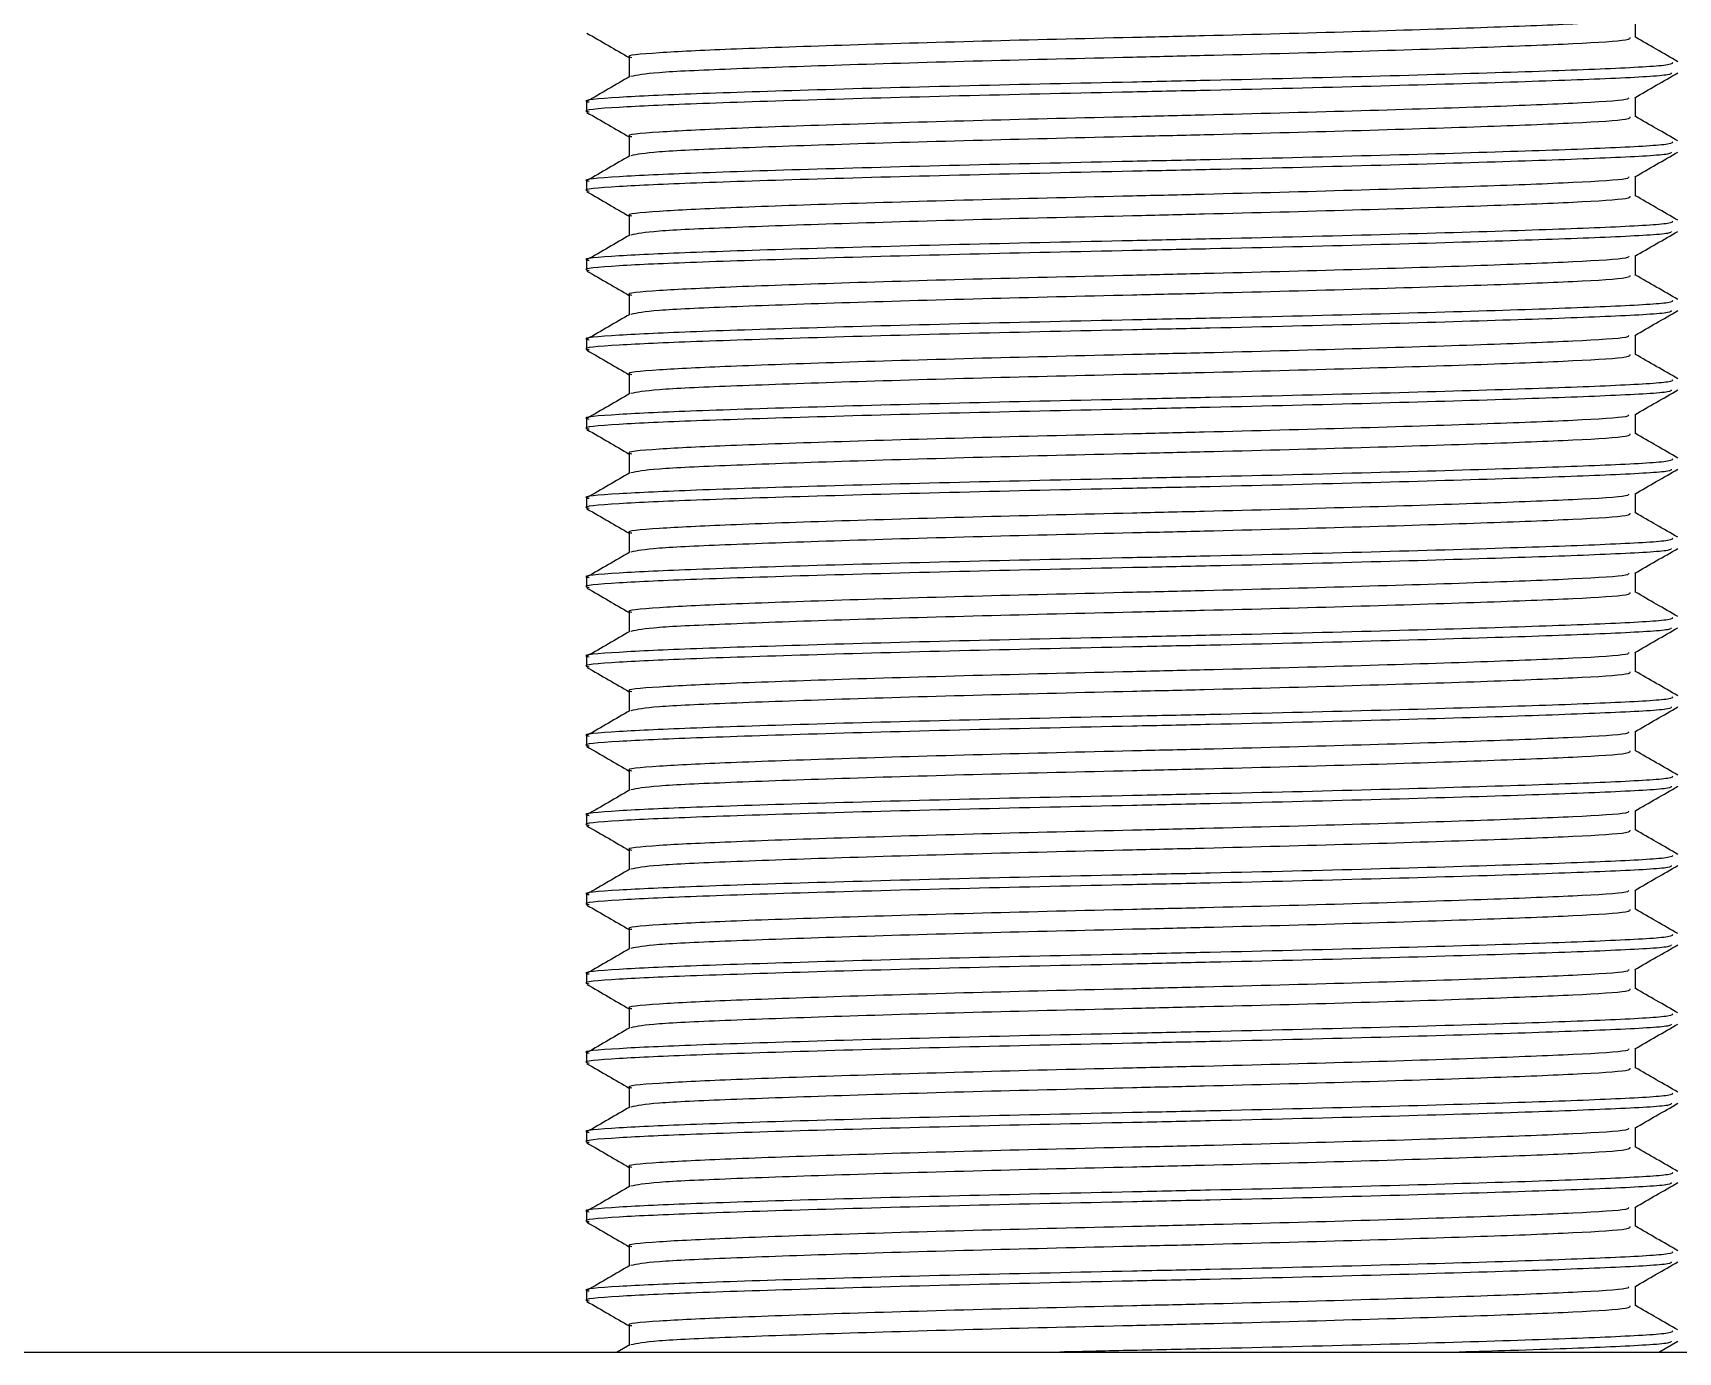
# Model space of a CAD drawing. Header units: millimetres. Extents: x -205 to 841, y 0 to 722.
# Drawn here: x 101.074 to 104.187, y 94.789 to 97.285 of the extents above; entities that cross this region are included whole.
import ezdxf

# ---------------------------------------------------------------- set-up
doc = ezdxf.new("R2010")
doc.units = ezdxf.units.MM

msp = doc.modelspace()

# ---------------------------------------------------------------- linework, layer by layer
at = {"color": 7, "linetype": 'Continuous', "lineweight": 25}
for p, q in [((104.1065, 97.2767), (104.1065, 97.3136)), ((102.2025, 97.2392), (102.2025, 97.2022)), ((104.1065, 97.1267), (104.1065, 97.1636)), ((102.1213, 97.1548), (102.1213, 97.136)), ((102.2025, 97.0892), (102.2025, 97.0522)), ((104.1065, 96.9767), (104.1065, 97.0136)), ((102.1213, 97.0048), (102.1213, 96.986)), ((102.2025, 96.9392), (102.2025, 96.9022)), ((102.1213, 96.8548), (102.1213, 96.836)), ((104.1065, 96.8267), (104.1065, 96.8636)), ((102.2025, 96.7892), (102.2025, 96.7522)), ((102.1213, 96.7048), (102.1213, 96.686)), ((104.1065, 96.6767), (104.1065, 96.7136)), ((102.2025, 96.6392), (102.2025, 96.6022)), ((102.1213, 96.5548), (102.1213, 96.536)), ((104.1065, 96.5267), (104.1065, 96.5636)), ((102.2025, 96.4892), (102.2025, 96.4522)), ((104.1065, 96.3767), (104.1065, 96.4136)), ((102.1213, 96.4048), (102.1213, 96.386)), ((102.2025, 96.3392), (102.2025, 96.3022)), ((104.1065, 96.2267), (104.1065, 96.2636)), ((102.1213, 96.2548), (102.1213, 96.236)), ((102.2025, 96.1892), (102.2025, 96.1522)), ((102.1213, 96.1048), (102.1213, 96.086)), ((104.1065, 96.0767), (104.1065, 96.1136)), ((102.2025, 96.0392), (102.2025, 96.0022)), ((102.1213, 95.9548), (102.1213, 95.936)), ((104.1065, 95.9267), (104.1065, 95.9636)), ((102.2025, 95.8892), (102.2025, 95.8522)), ((102.1213, 95.8048), (102.1213, 95.786)), ((104.1065, 95.7767), (104.1065, 95.8136)), ((102.2025, 95.7392), (102.2025, 95.7022)), ((102.1213, 95.6548), (102.1213, 95.636)), ((104.1065, 95.6267), (104.1065, 95.6636)), ((102.2025, 95.5892), (102.2025, 95.5522)), ((104.1065, 95.4767), (104.1065, 95.5136)), ((102.1213, 95.5048), (102.1213, 95.486)), ((102.2025, 95.4392), (102.2025, 95.4022)), ((104.1065, 95.3267), (104.1065, 95.3636)), ((102.1213, 95.3548), (102.1213, 95.336)), ((102.2025, 95.2892), (102.2025, 95.2522)), ((102.1213, 95.2048), (102.1213, 95.186)), ((104.1065, 95.1767), (104.1065, 95.2136)), ((102.2025, 95.1392), (102.2025, 95.1022)), ((102.1213, 95.0548), (102.1213, 95.036)), ((104.1065, 95.0267), (104.1065, 95.0636)), ((102.2025, 94.9892), (102.2025, 94.9522)), ((102.1213, 94.9048), (102.1213, 94.886)), ((104.1065, 94.8767), (104.1065, 94.9136)), ((102.2025, 94.8392), (102.2025, 94.8022)), ((102.2038, 94.8029), (102.1799, 94.7892)), ((104.1508, 94.7892), (104.1866, 94.8099)), ((68.1545, 94.7892), (138.1545, 94.7892))]:
    msp.add_line(p, q, dxfattribs=at)
for points, knots in [([(104.0937, 97.3129), (104.0937, 97.3117), (104.0938, 97.3079), (103.9983, 97.3021), (103.8227, 97.2952), (103.5783, 97.2874), (103.3431, 97.2811), (103.1043, 97.2755), (102.863, 97.2697), (102.5974, 97.2619), (102.3833, 97.2543), (102.2499, 97.2478), (102.1912, 97.2424), (102.2058, 97.2395), (102.2074, 97.2392)], [0, 0, 0, 0, 0.048378, 0.146644, 0.244206, 0.345384, 0.445465, 0.491894, 0.5898, 0.691057, 0.790896, 0.887453, 0.987879, 1, 1, 1, 1]), ([(102.1225, 97.2849), (102.136, 97.277), (102.1627, 97.2616), (102.1894, 97.2462), (102.2025, 97.2386)], [0, 0, 0, 0, 0.507709, 1, 1, 1, 1]), ([(104.0958, 97.2767), (104.0964, 97.275), (104.0978, 97.2708), (103.9991, 97.2646), (103.8225, 97.2577), (103.5784, 97.2499), (103.3431, 97.2436), (103.1043, 97.238), (102.8632, 97.2322), (102.5967, 97.2244), (102.386, 97.2168), (102.242, 97.2104), (102.2175, 97.2054), (102.2053, 97.2029)], [0, 0, 0, 0, 0.0648024, 0.1630103, 0.2605138, 0.3616325, 0.4616543, 0.5080559, 0.605904, 0.7071011, 0.8068808, 0.9033803, 1, 1, 1, 1]), ([(104.1866, 97.231), (104.173, 97.2388), (104.1464, 97.2542), (104.1197, 97.2696), (104.1065, 97.2772)], [0, 0, 0, 0, 0.5077092, 1, 1, 1, 1]), ([(104.1761, 97.2298), (104.1767, 97.2281), (104.1782, 97.2239), (104.0711, 97.2177), (103.8795, 97.2108), (103.6145, 97.203), (103.3592, 97.1967), (103.1001, 97.1911), (102.8381, 97.1853), (102.5499, 97.1775), (102.3176, 97.17), (102.1728, 97.1634), (102.109, 97.158), (102.1249, 97.1551), (102.1266, 97.1548)], [0, 0, 0, 0, 0.063755, 0.16043, 0.256412, 0.355951, 0.454411, 0.500088, 0.596409, 0.696026, 0.794248, 0.889241, 0.98804, 1, 1, 1, 1]), ([(104.1739, 97.2099), (104.174, 97.2086), (104.1741, 97.2048), (104.0703, 97.199), (103.8797, 97.1921), (103.6145, 97.1843), (103.3592, 97.1779), (103.1001, 97.1724), (102.8381, 97.1666), (102.5499, 97.1587), (102.3176, 97.1512), (102.1728, 97.1447), (102.109, 97.1392), (102.1249, 97.1364), (102.1266, 97.1361)], [0, 0, 0, 0, 0.049387, 0.147549, 0.245007, 0.346078, 0.446053, 0.492433, 0.590235, 0.691385, 0.791118, 0.887572, 0.987892, 1, 1, 1, 1]), ([(102.2038, 97.2029), (102.1902, 97.1951), (102.1631, 97.1794), (102.136, 97.1638), (102.1225, 97.156)], [0, 0, 0, 0, 0.499982, 1, 1, 1, 1]), ([(104.1053, 97.1629), (104.1189, 97.1707), (104.1459, 97.1864), (104.173, 97.202), (104.1866, 97.2099)], [0, 0, 0, 0, 0.4999819, 1, 1, 1, 1]), ([(104.0937, 97.1629), (104.0937, 97.1617), (104.0938, 97.1579), (103.9983, 97.1521), (103.8227, 97.1452), (103.5783, 97.1374), (103.3431, 97.1311), (103.1043, 97.1255), (102.863, 97.1197), (102.5974, 97.1119), (102.3833, 97.1043), (102.2499, 97.0978), (102.1912, 97.0924), (102.2058, 97.0895), (102.2074, 97.0892)], [0, 0, 0, 0, 0.048378, 0.146644, 0.244206, 0.345384, 0.445465, 0.491894, 0.5898, 0.691057, 0.790896, 0.887453, 0.987879, 1, 1, 1, 1]), ([(102.1225, 97.1349), (102.136, 97.127), (102.1627, 97.1116), (102.1894, 97.0962), (102.2025, 97.0886)], [0, 0, 0, 0, 0.507709, 1, 1, 1, 1]), ([(104.0958, 97.1267), (104.0964, 97.125), (104.0978, 97.1208), (103.9991, 97.1146), (103.8225, 97.1077), (103.5784, 97.0999), (103.3431, 97.0936), (103.1043, 97.088), (102.8632, 97.0822), (102.5967, 97.0744), (102.386, 97.0668), (102.242, 97.0604), (102.2175, 97.0554), (102.2053, 97.0529)], [0, 0, 0, 0, 0.064802, 0.16301, 0.260514, 0.361633, 0.461654, 0.508056, 0.605904, 0.707101, 0.806881, 0.90338, 1, 1, 1, 1]), ([(104.1866, 97.081), (104.173, 97.0888), (104.1464, 97.1042), (104.1197, 97.1196), (104.1065, 97.1272)], [0, 0, 0, 0, 0.5077092, 1, 1, 1, 1]), ([(104.1761, 97.0798), (104.1767, 97.0781), (104.1782, 97.0739), (104.0711, 97.0677), (103.8795, 97.0608), (103.6145, 97.053), (103.3592, 97.0467), (103.1001, 97.0411), (102.8381, 97.0353), (102.5499, 97.0275), (102.3176, 97.02), (102.1728, 97.0134), (102.109, 97.008), (102.1249, 97.0051), (102.1266, 97.0048)], [0, 0, 0, 0, 0.063755, 0.16043, 0.256412, 0.355951, 0.454411, 0.500088, 0.596409, 0.696026, 0.794248, 0.889241, 0.98804, 1, 1, 1, 1]), ([(104.1739, 97.0599), (104.174, 97.0586), (104.1741, 97.0548), (104.0703, 97.049), (103.8797, 97.0421), (103.6145, 97.0343), (103.3592, 97.0279), (103.1001, 97.0224), (102.8381, 97.0166), (102.5499, 97.0087), (102.3176, 97.0012), (102.1728, 96.9947), (102.109, 96.9892), (102.1249, 96.9864), (102.1266, 96.9861)], [0, 0, 0, 0, 0.049387, 0.147549, 0.245007, 0.346078, 0.446053, 0.492433, 0.590235, 0.691385, 0.791118, 0.887572, 0.987892, 1, 1, 1, 1]), ([(102.2038, 97.0529), (102.1902, 97.0451), (102.1631, 97.0294), (102.136, 97.0138), (102.1225, 97.006)], [0, 0, 0, 0, 0.499982, 1, 1, 1, 1]), ([(104.1053, 97.0129), (104.1189, 97.0207), (104.1459, 97.0364), (104.173, 97.052), (104.1866, 97.0599)], [0, 0, 0, 0, 0.499982, 1, 1, 1, 1]), ([(104.0937, 97.0129), (104.0937, 97.0117), (104.0938, 97.0079), (103.9983, 97.0021), (103.8227, 96.9952), (103.5783, 96.9874), (103.3431, 96.9811), (103.1043, 96.9755), (102.863, 96.9697), (102.5974, 96.9619), (102.3833, 96.9543), (102.2499, 96.9478), (102.1912, 96.9424), (102.2058, 96.9395), (102.2074, 96.9392)], [0, 0, 0, 0, 0.048378, 0.146644, 0.244206, 0.345384, 0.445465, 0.491894, 0.5898, 0.691057, 0.790896, 0.887453, 0.987879, 1, 1, 1, 1]), ([(102.1225, 96.9849), (102.136, 96.977), (102.1627, 96.9616), (102.1894, 96.9462), (102.2025, 96.9386)], [0, 0, 0, 0, 0.507709, 1, 1, 1, 1]), ([(104.0958, 96.9767), (104.0964, 96.975), (104.0978, 96.9708), (103.9991, 96.9646), (103.8225, 96.9577), (103.5784, 96.9499), (103.3431, 96.9436), (103.1043, 96.938), (102.8632, 96.9322), (102.5967, 96.9244), (102.386, 96.9168), (102.242, 96.9104), (102.2175, 96.9054), (102.2053, 96.9029)], [0, 0, 0, 0, 0.0648024, 0.1630103, 0.2605138, 0.3616325, 0.4616543, 0.5080559, 0.605904, 0.7071011, 0.8068808, 0.9033803, 1, 1, 1, 1]), ([(104.1866, 96.931), (104.173, 96.9388), (104.1464, 96.9542), (104.1197, 96.9696), (104.1065, 96.9772)], [0, 0, 0, 0, 0.507709, 1, 1, 1, 1]), ([(104.1761, 96.9298), (104.1767, 96.9281), (104.1782, 96.9239), (104.0711, 96.9177), (103.8795, 96.9108), (103.6145, 96.903), (103.3592, 96.8967), (103.1001, 96.8911), (102.8381, 96.8853), (102.5499, 96.8775), (102.3176, 96.87), (102.1728, 96.8634), (102.109, 96.858), (102.1249, 96.8551), (102.1266, 96.8548)], [0, 0, 0, 0, 0.063755, 0.16043, 0.256412, 0.355951, 0.454411, 0.500088, 0.596409, 0.696026, 0.794248, 0.889241, 0.98804, 1, 1, 1, 1]), ([(104.1739, 96.9099), (104.174, 96.9086), (104.1741, 96.9048), (104.0703, 96.899), (103.8797, 96.8921), (103.6145, 96.8843), (103.3592, 96.8779), (103.1001, 96.8724), (102.8381, 96.8666), (102.5499, 96.8587), (102.3176, 96.8512), (102.1728, 96.8447), (102.109, 96.8392), (102.1249, 96.8364), (102.1266, 96.8361)], [0, 0, 0, 0, 0.049387, 0.147549, 0.245007, 0.346078, 0.446053, 0.492433, 0.590235, 0.691385, 0.791118, 0.887572, 0.987892, 1, 1, 1, 1]), ([(102.2038, 96.9029), (102.1902, 96.8951), (102.1631, 96.8794), (102.136, 96.8638), (102.1225, 96.856)], [0, 0, 0, 0, 0.499982, 1, 1, 1, 1]), ([(104.1053, 96.8629), (104.1189, 96.8707), (104.1459, 96.8864), (104.173, 96.902), (104.1866, 96.9099)], [0, 0, 0, 0, 0.499982, 1, 1, 1, 1]), ([(104.0937, 96.8629), (104.0937, 96.8617), (104.0938, 96.8579), (103.9983, 96.8521), (103.8227, 96.8452), (103.5783, 96.8374), (103.3431, 96.8311), (103.1043, 96.8255), (102.863, 96.8197), (102.5974, 96.8119), (102.3833, 96.8043), (102.2499, 96.7978), (102.1912, 96.7924), (102.2058, 96.7895), (102.2074, 96.7892)], [0, 0, 0, 0, 0.048378, 0.146644, 0.244206, 0.345384, 0.445465, 0.491894, 0.5898, 0.691057, 0.790896, 0.887453, 0.987879, 1, 1, 1, 1]), ([(102.1225, 96.8349), (102.136, 96.827), (102.1627, 96.8116), (102.1894, 96.7962), (102.2025, 96.7886)], [0, 0, 0, 0, 0.5077092, 1, 1, 1, 1]), ([(104.0958, 96.8267), (104.0964, 96.825), (104.0978, 96.8208), (103.9991, 96.8146), (103.8225, 96.8077), (103.5784, 96.7999), (103.3431, 96.7936), (103.1043, 96.788), (102.8632, 96.7822), (102.5967, 96.7744), (102.386, 96.7668), (102.242, 96.7604), (102.2175, 96.7554), (102.2053, 96.7529)], [0, 0, 0, 0, 0.064802, 0.16301, 0.260514, 0.361633, 0.461654, 0.508056, 0.605904, 0.707101, 0.806881, 0.90338, 1, 1, 1, 1]), ([(104.1866, 96.781), (104.173, 96.7888), (104.1464, 96.8042), (104.1197, 96.8196), (104.1065, 96.8272)], [0, 0, 0, 0, 0.507709, 1, 1, 1, 1]), ([(104.1761, 96.7798), (104.1767, 96.7781), (104.1782, 96.7739), (104.0711, 96.7677), (103.8795, 96.7608), (103.6145, 96.753), (103.3592, 96.7467), (103.1001, 96.7411), (102.8381, 96.7353), (102.5499, 96.7275), (102.3176, 96.72), (102.1728, 96.7134), (102.109, 96.708), (102.1249, 96.7051), (102.1266, 96.7048)], [0, 0, 0, 0, 0.063755, 0.16043, 0.256412, 0.355951, 0.454411, 0.500088, 0.596409, 0.696026, 0.794248, 0.889241, 0.98804, 1, 1, 1, 1]), ([(104.1739, 96.7599), (104.174, 96.7586), (104.1741, 96.7548), (104.0703, 96.749), (103.8797, 96.7421), (103.6145, 96.7343), (103.3592, 96.7279), (103.1001, 96.7224), (102.8381, 96.7166), (102.5499, 96.7087), (102.3176, 96.7012), (102.1728, 96.6947), (102.109, 96.6892), (102.1249, 96.6864), (102.1266, 96.6861)], [0, 0, 0, 0, 0.049387, 0.147549, 0.245007, 0.346078, 0.446053, 0.492433, 0.590235, 0.691385, 0.791118, 0.887572, 0.987892, 1, 1, 1, 1]), ([(104.1053, 96.7129), (104.1189, 96.7207), (104.1459, 96.7364), (104.173, 96.752), (104.1866, 96.7599)], [0, 0, 0, 0, 0.499982, 1, 1, 1, 1]), ([(102.2038, 96.7529), (102.1902, 96.7451), (102.1631, 96.7294), (102.136, 96.7138), (102.1225, 96.706)], [0, 0, 0, 0, 0.4999819, 1, 1, 1, 1]), ([(104.0937, 96.7129), (104.0937, 96.7117), (104.0938, 96.7079), (103.9983, 96.7021), (103.8227, 96.6952), (103.5783, 96.6874), (103.3431, 96.6811), (103.1043, 96.6755), (102.863, 96.6697), (102.5974, 96.6619), (102.3833, 96.6543), (102.2499, 96.6478), (102.1912, 96.6424), (102.2058, 96.6395), (102.2074, 96.6392)], [0, 0, 0, 0, 0.048378, 0.146644, 0.244206, 0.345384, 0.445465, 0.491894, 0.5898, 0.691057, 0.790896, 0.887453, 0.987879, 1, 1, 1, 1]), ([(102.1225, 96.6849), (102.136, 96.677), (102.1627, 96.6616), (102.1894, 96.6462), (102.2025, 96.6386)], [0, 0, 0, 0, 0.507709, 1, 1, 1, 1]), ([(104.0958, 96.6767), (104.0964, 96.675), (104.0978, 96.6708), (103.9991, 96.6646), (103.8225, 96.6577), (103.5784, 96.6499), (103.3431, 96.6436), (103.1043, 96.638), (102.8632, 96.6322), (102.5967, 96.6244), (102.386, 96.6168), (102.242, 96.6104), (102.2175, 96.6054), (102.2053, 96.6029)], [0, 0, 0, 0, 0.0648024, 0.1630103, 0.2605138, 0.3616325, 0.4616543, 0.5080559, 0.605904, 0.7071011, 0.8068808, 0.9033803, 1, 1, 1, 1]), ([(104.1866, 96.631), (104.173, 96.6388), (104.1464, 96.6542), (104.1197, 96.6696), (104.1065, 96.6772)], [0, 0, 0, 0, 0.5077092, 1, 1, 1, 1]), ([(104.1761, 96.6298), (104.1767, 96.6281), (104.1782, 96.6239), (104.0711, 96.6177), (103.8795, 96.6108), (103.6145, 96.603), (103.3592, 96.5967), (103.1001, 96.5911), (102.8381, 96.5853), (102.5499, 96.5775), (102.3176, 96.57), (102.1728, 96.5634), (102.109, 96.558), (102.1249, 96.5551), (102.1266, 96.5548)], [0, 0, 0, 0, 0.063755, 0.16043, 0.256412, 0.355951, 0.454411, 0.500088, 0.596409, 0.696026, 0.794248, 0.889241, 0.98804, 1, 1, 1, 1]), ([(104.1739, 96.6099), (104.174, 96.6086), (104.1741, 96.6048), (104.0703, 96.599), (103.8797, 96.5921), (103.6145, 96.5843), (103.3592, 96.5779), (103.1001, 96.5724), (102.8381, 96.5666), (102.5499, 96.5587), (102.3176, 96.5512), (102.1728, 96.5447), (102.109, 96.5392), (102.1249, 96.5364), (102.1266, 96.5361)], [0, 0, 0, 0, 0.049387, 0.147549, 0.245007, 0.346078, 0.446053, 0.492433, 0.590235, 0.691385, 0.791118, 0.887572, 0.987892, 1, 1, 1, 1]), ([(102.2038, 96.6029), (102.1902, 96.5951), (102.1631, 96.5794), (102.136, 96.5638), (102.1225, 96.556)], [0, 0, 0, 0, 0.499982, 1, 1, 1, 1]), ([(104.1053, 96.5629), (104.1189, 96.5707), (104.1459, 96.5864), (104.173, 96.602), (104.1866, 96.6099)], [0, 0, 0, 0, 0.499982, 1, 1, 1, 1]), ([(104.0937, 96.5629), (104.0937, 96.5617), (104.0938, 96.5579), (103.9983, 96.5521), (103.8227, 96.5452), (103.5783, 96.5374), (103.3431, 96.5311), (103.1043, 96.5255), (102.863, 96.5197), (102.5974, 96.5119), (102.3833, 96.5043), (102.2499, 96.4978), (102.1912, 96.4924), (102.2058, 96.4895), (102.2074, 96.4892)], [0, 0, 0, 0, 0.048378, 0.146644, 0.244206, 0.345384, 0.445465, 0.491894, 0.5898, 0.691057, 0.790896, 0.887453, 0.987879, 1, 1, 1, 1]), ([(102.1225, 96.5349), (102.136, 96.527), (102.1627, 96.5116), (102.1894, 96.4962), (102.2025, 96.4886)], [0, 0, 0, 0, 0.507709, 1, 1, 1, 1]), ([(104.0958, 96.5267), (104.0964, 96.525), (104.0978, 96.5208), (103.9991, 96.5146), (103.8225, 96.5077), (103.5784, 96.4999), (103.3431, 96.4936), (103.1043, 96.488), (102.8632, 96.4822), (102.5967, 96.4744), (102.386, 96.4668), (102.242, 96.4604), (102.2175, 96.4554), (102.2053, 96.4529)], [0, 0, 0, 0, 0.064802, 0.16301, 0.260514, 0.361633, 0.461654, 0.508056, 0.605904, 0.707101, 0.806881, 0.90338, 1, 1, 1, 1]), ([(104.1866, 96.481), (104.173, 96.4888), (104.1464, 96.5042), (104.1197, 96.5196), (104.1065, 96.5272)], [0, 0, 0, 0, 0.5077092, 1, 1, 1, 1]), ([(104.1761, 96.4798), (104.1767, 96.4781), (104.1782, 96.4739), (104.0711, 96.4677), (103.8795, 96.4608), (103.6145, 96.453), (103.3592, 96.4467), (103.1001, 96.4411), (102.8381, 96.4353), (102.5499, 96.4275), (102.3176, 96.42), (102.1728, 96.4134), (102.109, 96.408), (102.1249, 96.4051), (102.1266, 96.4048)], [0, 0, 0, 0, 0.063755, 0.16043, 0.256412, 0.355951, 0.454411, 0.500088, 0.596409, 0.696026, 0.794248, 0.889241, 0.98804, 1, 1, 1, 1]), ([(104.1739, 96.4599), (104.174, 96.4586), (104.1741, 96.4548), (104.0703, 96.449), (103.8797, 96.4421), (103.6145, 96.4343), (103.3592, 96.4279), (103.1001, 96.4224), (102.8381, 96.4166), (102.5499, 96.4087), (102.3176, 96.4012), (102.1728, 96.3947), (102.109, 96.3892), (102.1249, 96.3864), (102.1266, 96.3861)], [0, 0, 0, 0, 0.049387, 0.147549, 0.245007, 0.346078, 0.446053, 0.492433, 0.590235, 0.691385, 0.791118, 0.887572, 0.987892, 1, 1, 1, 1]), ([(102.2038, 96.4529), (102.1902, 96.4451), (102.1631, 96.4294), (102.136, 96.4138), (102.1225, 96.406)], [0, 0, 0, 0, 0.499982, 1, 1, 1, 1]), ([(104.1053, 96.4129), (104.1189, 96.4207), (104.1459, 96.4364), (104.173, 96.452), (104.1866, 96.4599)], [0, 0, 0, 0, 0.499982, 1, 1, 1, 1]), ([(102.1225, 96.3849), (102.136, 96.377), (102.1627, 96.3616), (102.1894, 96.3462), (102.2025, 96.3386)], [0, 0, 0, 0, 0.5077092, 1, 1, 1, 1]), ([(104.0937, 96.4129), (104.0937, 96.4117), (104.0938, 96.4079), (103.9983, 96.4021), (103.8227, 96.3952), (103.5783, 96.3874), (103.3431, 96.3811), (103.1043, 96.3755), (102.863, 96.3697), (102.5974, 96.3619), (102.3833, 96.3543), (102.2499, 96.3478), (102.1912, 96.3424), (102.2058, 96.3395), (102.2074, 96.3392)], [0, 0, 0, 0, 0.048378, 0.146644, 0.244206, 0.345384, 0.445465, 0.491894, 0.5898, 0.691057, 0.790896, 0.887453, 0.987879, 1, 1, 1, 1]), ([(104.0958, 96.3767), (104.0964, 96.375), (104.0978, 96.3708), (103.9991, 96.3646), (103.8225, 96.3577), (103.5784, 96.3499), (103.3431, 96.3436), (103.1043, 96.338), (102.8632, 96.3322), (102.5967, 96.3244), (102.386, 96.3168), (102.242, 96.3104), (102.2175, 96.3054), (102.2053, 96.3029)], [0, 0, 0, 0, 0.0648024, 0.1630103, 0.2605138, 0.3616325, 0.4616543, 0.5080559, 0.605904, 0.7071011, 0.8068808, 0.9033803, 1, 1, 1, 1]), ([(104.1866, 96.331), (104.173, 96.3388), (104.1464, 96.3542), (104.1197, 96.3696), (104.1065, 96.3772)], [0, 0, 0, 0, 0.5077092, 1, 1, 1, 1]), ([(104.1761, 96.3298), (104.1767, 96.3281), (104.1782, 96.3239), (104.0711, 96.3177), (103.8795, 96.3108), (103.6145, 96.303), (103.3592, 96.2967), (103.1001, 96.2911), (102.8381, 96.2853), (102.5499, 96.2775), (102.3176, 96.27), (102.1728, 96.2634), (102.109, 96.258), (102.1249, 96.2551), (102.1266, 96.2548)], [0, 0, 0, 0, 0.063755, 0.16043, 0.256412, 0.355951, 0.454411, 0.500088, 0.596409, 0.696026, 0.794248, 0.889241, 0.98804, 1, 1, 1, 1]), ([(104.1739, 96.3099), (104.174, 96.3086), (104.1741, 96.3048), (104.0703, 96.299), (103.8797, 96.2921), (103.6145, 96.2843), (103.3592, 96.2779), (103.1001, 96.2724), (102.8381, 96.2666), (102.5499, 96.2587), (102.3176, 96.2512), (102.1728, 96.2447), (102.109, 96.2392), (102.1249, 96.2364), (102.1266, 96.2361)], [0, 0, 0, 0, 0.049387, 0.147549, 0.245007, 0.346078, 0.446053, 0.492433, 0.590235, 0.691385, 0.791118, 0.887572, 0.987892, 1, 1, 1, 1]), ([(102.2038, 96.3029), (102.1902, 96.2951), (102.1631, 96.2794), (102.136, 96.2638), (102.1225, 96.256)], [0, 0, 0, 0, 0.499982, 1, 1, 1, 1]), ([(104.1053, 96.2629), (104.1189, 96.2707), (104.1459, 96.2864), (104.173, 96.302), (104.1866, 96.3099)], [0, 0, 0, 0, 0.499982, 1, 1, 1, 1]), ([(104.0937, 96.2629), (104.0937, 96.2617), (104.0938, 96.2579), (103.9983, 96.2521), (103.8227, 96.2452), (103.5783, 96.2374), (103.3431, 96.2311), (103.1043, 96.2255), (102.863, 96.2197), (102.5974, 96.2119), (102.3833, 96.2043), (102.2499, 96.1978), (102.1912, 96.1924), (102.2058, 96.1895), (102.2074, 96.1892)], [0, 0, 0, 0, 0.048378, 0.146644, 0.244206, 0.345384, 0.445465, 0.491894, 0.5898, 0.691057, 0.790896, 0.887453, 0.987879, 1, 1, 1, 1]), ([(102.1225, 96.2349), (102.136, 96.227), (102.1627, 96.2116), (102.1894, 96.1962), (102.2025, 96.1886)], [0, 0, 0, 0, 0.5077092, 1, 1, 1, 1]), ([(104.0958, 96.2267), (104.0964, 96.225), (104.0978, 96.2208), (103.9991, 96.2146), (103.8225, 96.2077), (103.5784, 96.1999), (103.3431, 96.1936), (103.1043, 96.188), (102.8632, 96.1822), (102.5967, 96.1744), (102.386, 96.1668), (102.242, 96.1604), (102.2175, 96.1554), (102.2053, 96.1529)], [0, 0, 0, 0, 0.064802, 0.16301, 0.260514, 0.361633, 0.461654, 0.508056, 0.605904, 0.707101, 0.806881, 0.90338, 1, 1, 1, 1]), ([(104.1866, 96.181), (104.173, 96.1888), (104.1464, 96.2042), (104.1197, 96.2196), (104.1065, 96.2272)], [0, 0, 0, 0, 0.5077092, 1, 1, 1, 1]), ([(104.1761, 96.1798), (104.1767, 96.1781), (104.1782, 96.1739), (104.0711, 96.1677), (103.8795, 96.1608), (103.6145, 96.153), (103.3592, 96.1467), (103.1001, 96.1411), (102.8381, 96.1353), (102.5499, 96.1275), (102.3176, 96.12), (102.1728, 96.1134), (102.109, 96.108), (102.1249, 96.1051), (102.1266, 96.1048)], [0, 0, 0, 0, 0.063755, 0.16043, 0.256412, 0.355951, 0.454411, 0.500088, 0.596409, 0.696026, 0.794248, 0.889241, 0.98804, 1, 1, 1, 1]), ([(104.1739, 96.1599), (104.174, 96.1586), (104.1741, 96.1548), (104.0703, 96.149), (103.8797, 96.1421), (103.6145, 96.1343), (103.3592, 96.1279), (103.1001, 96.1224), (102.8381, 96.1166), (102.5499, 96.1087), (102.3176, 96.1012), (102.1728, 96.0947), (102.109, 96.0892), (102.1249, 96.0864), (102.1266, 96.0861)], [0, 0, 0, 0, 0.049387, 0.147549, 0.245007, 0.346078, 0.446053, 0.492433, 0.590235, 0.691385, 0.791118, 0.887572, 0.987892, 1, 1, 1, 1]), ([(102.2038, 96.1529), (102.1902, 96.1451), (102.1631, 96.1294), (102.136, 96.1138), (102.1225, 96.106)], [0, 0, 0, 0, 0.499982, 1, 1, 1, 1]), ([(104.1053, 96.1129), (104.1189, 96.1207), (104.1459, 96.1364), (104.173, 96.152), (104.1866, 96.1599)], [0, 0, 0, 0, 0.499982, 1, 1, 1, 1]), ([(104.0937, 96.1129), (104.0937, 96.1117), (104.0938, 96.1079), (103.9983, 96.1021), (103.8227, 96.0952), (103.5783, 96.0874), (103.3431, 96.0811), (103.1043, 96.0755), (102.863, 96.0697), (102.5974, 96.0619), (102.3833, 96.0543), (102.2499, 96.0478), (102.1912, 96.0424), (102.2058, 96.0395), (102.2074, 96.0392)], [0, 0, 0, 0, 0.048378, 0.146644, 0.244206, 0.345384, 0.445465, 0.491894, 0.5898, 0.691057, 0.790896, 0.887453, 0.987879, 1, 1, 1, 1]), ([(102.1225, 96.0849), (102.136, 96.077), (102.1627, 96.0616), (102.1894, 96.0462), (102.2025, 96.0386)], [0, 0, 0, 0, 0.507709, 1, 1, 1, 1]), ([(104.0958, 96.0767), (104.0964, 96.075), (104.0978, 96.0708), (103.9991, 96.0646), (103.8225, 96.0577), (103.5784, 96.0499), (103.3431, 96.0436), (103.1043, 96.038), (102.8632, 96.0322), (102.5967, 96.0244), (102.386, 96.0168), (102.242, 96.0104), (102.2175, 96.0054), (102.2053, 96.0029)], [0, 0, 0, 0, 0.064802, 0.16301, 0.260514, 0.361633, 0.461654, 0.508056, 0.605904, 0.707101, 0.806881, 0.90338, 1, 1, 1, 1]), ([(104.1866, 96.031), (104.173, 96.0388), (104.1464, 96.0542), (104.1197, 96.0696), (104.1065, 96.0772)], [0, 0, 0, 0, 0.5077092, 1, 1, 1, 1]), ([(104.1761, 96.0298), (104.1767, 96.0281), (104.1782, 96.0239), (104.0711, 96.0177), (103.8795, 96.0108), (103.6145, 96.003), (103.3592, 95.9967), (103.1001, 95.9911), (102.8381, 95.9853), (102.5499, 95.9775), (102.3176, 95.97), (102.1728, 95.9634), (102.109, 95.958), (102.1249, 95.9551), (102.1266, 95.9548)], [0, 0, 0, 0, 0.063755, 0.16043, 0.256412, 0.355951, 0.454411, 0.500088, 0.596409, 0.696026, 0.794248, 0.889241, 0.98804, 1, 1, 1, 1]), ([(104.1739, 96.0099), (104.174, 96.0086), (104.1741, 96.0048), (104.0703, 95.999), (103.8797, 95.9921), (103.6145, 95.9843), (103.3592, 95.9779), (103.1001, 95.9724), (102.8381, 95.9666), (102.5499, 95.9587), (102.3176, 95.9512), (102.1728, 95.9447), (102.109, 95.9392), (102.1249, 95.9364), (102.1266, 95.9361)], [0, 0, 0, 0, 0.049387, 0.147549, 0.245007, 0.346078, 0.446053, 0.492433, 0.590235, 0.691385, 0.791118, 0.887572, 0.987892, 1, 1, 1, 1]), ([(104.1053, 95.9629), (104.1189, 95.9707), (104.1459, 95.9864), (104.173, 96.002), (104.1866, 96.0099)], [0, 0, 0, 0, 0.499982, 1, 1, 1, 1]), ([(102.2038, 96.0029), (102.1902, 95.9951), (102.1631, 95.9794), (102.136, 95.9638), (102.1225, 95.956)], [0, 0, 0, 0, 0.499982, 1, 1, 1, 1]), ([(104.0937, 95.9629), (104.0937, 95.9617), (104.0938, 95.9579), (103.9983, 95.9521), (103.8227, 95.9452), (103.5783, 95.9374), (103.3431, 95.9311), (103.1043, 95.9255), (102.863, 95.9197), (102.5974, 95.9119), (102.3833, 95.9043), (102.2499, 95.8978), (102.1912, 95.8924), (102.2058, 95.8895), (102.2074, 95.8892)], [0, 0, 0, 0, 0.048378, 0.146644, 0.244206, 0.345384, 0.445465, 0.491894, 0.5898, 0.691057, 0.790896, 0.887453, 0.987879, 1, 1, 1, 1]), ([(102.1225, 95.9349), (102.136, 95.927), (102.1627, 95.9116), (102.1894, 95.8962), (102.2025, 95.8886)], [0, 0, 0, 0, 0.507709, 1, 1, 1, 1]), ([(104.0958, 95.9267), (104.0964, 95.925), (104.0978, 95.9208), (103.9991, 95.9146), (103.8225, 95.9077), (103.5784, 95.8999), (103.3431, 95.8936), (103.1043, 95.888), (102.8632, 95.8822), (102.5967, 95.8744), (102.386, 95.8668), (102.242, 95.8604), (102.2175, 95.8554), (102.2053, 95.8529)], [0, 0, 0, 0, 0.064802, 0.16301, 0.260514, 0.361633, 0.461654, 0.508056, 0.605904, 0.707101, 0.806881, 0.90338, 1, 1, 1, 1]), ([(104.1866, 95.881), (104.173, 95.8888), (104.1464, 95.9042), (104.1197, 95.9196), (104.1065, 95.9272)], [0, 0, 0, 0, 0.507709, 1, 1, 1, 1]), ([(104.1761, 95.8798), (104.1767, 95.8781), (104.1782, 95.8739), (104.0711, 95.8677), (103.8795, 95.8608), (103.6145, 95.853), (103.3592, 95.8467), (103.1001, 95.8411), (102.8381, 95.8353), (102.5499, 95.8275), (102.3176, 95.82), (102.1728, 95.8134), (102.109, 95.808), (102.1249, 95.8051), (102.1266, 95.8048)], [0, 0, 0, 0, 0.063755, 0.16043, 0.256412, 0.355951, 0.454411, 0.500088, 0.596409, 0.696026, 0.794248, 0.889241, 0.98804, 1, 1, 1, 1]), ([(104.1739, 95.8599), (104.174, 95.8586), (104.1741, 95.8548), (104.0703, 95.849), (103.8797, 95.8421), (103.6145, 95.8343), (103.3592, 95.8279), (103.1001, 95.8224), (102.8381, 95.8166), (102.5499, 95.8087), (102.3176, 95.8012), (102.1728, 95.7947), (102.109, 95.7892), (102.1249, 95.7864), (102.1266, 95.7861)], [0, 0, 0, 0, 0.049387, 0.147549, 0.245007, 0.346078, 0.446053, 0.492433, 0.590235, 0.691385, 0.791118, 0.887572, 0.987892, 1, 1, 1, 1]), ([(104.1053, 95.8129), (104.1189, 95.8207), (104.1459, 95.8364), (104.173, 95.852), (104.1866, 95.8599)], [0, 0, 0, 0, 0.499982, 1, 1, 1, 1]), ([(102.2038, 95.8529), (102.1902, 95.8451), (102.1631, 95.8294), (102.136, 95.8138), (102.1225, 95.806)], [0, 0, 0, 0, 0.499982, 1, 1, 1, 1]), ([(104.0937, 95.8129), (104.0937, 95.8117), (104.0938, 95.8079), (103.9983, 95.8021), (103.8227, 95.7952), (103.5783, 95.7874), (103.3431, 95.7811), (103.1043, 95.7755), (102.863, 95.7697), (102.5974, 95.7619), (102.3833, 95.7543), (102.2499, 95.7478), (102.1912, 95.7424), (102.2058, 95.7395), (102.2074, 95.7392)], [0, 0, 0, 0, 0.0483781, 0.1466443, 0.2442055, 0.3453841, 0.4454651, 0.4918942, 0.5898003, 0.6910573, 0.7908961, 0.8874528, 0.987879, 1, 1, 1, 1]), ([(102.1225, 95.7849), (102.136, 95.777), (102.1627, 95.7616), (102.1894, 95.7462), (102.2025, 95.7386)], [0, 0, 0, 0, 0.507709, 1, 1, 1, 1]), ([(104.0958, 95.7767), (104.0964, 95.775), (104.0978, 95.7708), (103.9991, 95.7646), (103.8225, 95.7577), (103.5784, 95.7499), (103.3431, 95.7436), (103.1043, 95.738), (102.8632, 95.7322), (102.5967, 95.7244), (102.386, 95.7168), (102.242, 95.7104), (102.2175, 95.7054), (102.2053, 95.7029)], [0, 0, 0, 0, 0.064802, 0.16301, 0.260514, 0.361633, 0.461654, 0.508056, 0.605904, 0.707101, 0.806881, 0.90338, 1, 1, 1, 1]), ([(104.1866, 95.731), (104.173, 95.7388), (104.1464, 95.7542), (104.1197, 95.7696), (104.1065, 95.7772)], [0, 0, 0, 0, 0.5077092, 1, 1, 1, 1]), ([(104.1761, 95.7298), (104.1767, 95.7281), (104.1782, 95.7239), (104.0711, 95.7177), (103.8795, 95.7108), (103.6145, 95.703), (103.3592, 95.6967), (103.1001, 95.6911), (102.8381, 95.6853), (102.5499, 95.6775), (102.3176, 95.67), (102.1728, 95.6634), (102.109, 95.658), (102.1249, 95.6551), (102.1266, 95.6548)], [0, 0, 0, 0, 0.063755, 0.16043, 0.256412, 0.355951, 0.454411, 0.500088, 0.596409, 0.696026, 0.794248, 0.889241, 0.98804, 1, 1, 1, 1]), ([(104.1739, 95.7099), (104.174, 95.7086), (104.1741, 95.7048), (104.0703, 95.699), (103.8797, 95.6921), (103.6145, 95.6843), (103.3592, 95.6779), (103.1001, 95.6724), (102.8381, 95.6666), (102.5499, 95.6587), (102.3176, 95.6512), (102.1728, 95.6447), (102.109, 95.6392), (102.1249, 95.6364), (102.1266, 95.6361)], [0, 0, 0, 0, 0.049387, 0.147549, 0.245007, 0.346078, 0.446053, 0.492433, 0.590235, 0.691385, 0.791118, 0.887572, 0.987892, 1, 1, 1, 1]), ([(102.2038, 95.7029), (102.1902, 95.6951), (102.1631, 95.6794), (102.136, 95.6638), (102.1225, 95.656)], [0, 0, 0, 0, 0.499982, 1, 1, 1, 1]), ([(104.1053, 95.6629), (104.1189, 95.6707), (104.1459, 95.6864), (104.173, 95.702), (104.1866, 95.7099)], [0, 0, 0, 0, 0.499982, 1, 1, 1, 1]), ([(104.0937, 95.6629), (104.0937, 95.6617), (104.0938, 95.6579), (103.9983, 95.6521), (103.8227, 95.6452), (103.5783, 95.6374), (103.3431, 95.6311), (103.1043, 95.6255), (102.863, 95.6197), (102.5974, 95.6119), (102.3833, 95.6043), (102.2499, 95.5978), (102.1912, 95.5924), (102.2058, 95.5895), (102.2074, 95.5892)], [0, 0, 0, 0, 0.048378, 0.146644, 0.244206, 0.345384, 0.445465, 0.491894, 0.5898, 0.691057, 0.790896, 0.887453, 0.987879, 1, 1, 1, 1]), ([(102.1225, 95.6349), (102.136, 95.627), (102.1627, 95.6116), (102.1894, 95.5962), (102.2025, 95.5886)], [0, 0, 0, 0, 0.507709, 1, 1, 1, 1]), ([(104.0958, 95.6267), (104.0964, 95.625), (104.0978, 95.6208), (103.9991, 95.6146), (103.8225, 95.6077), (103.5784, 95.5999), (103.3431, 95.5936), (103.1043, 95.588), (102.8632, 95.5822), (102.5967, 95.5744), (102.386, 95.5668), (102.242, 95.5604), (102.2175, 95.5554), (102.2053, 95.5529)], [0, 0, 0, 0, 0.064802, 0.16301, 0.260514, 0.361633, 0.461654, 0.508056, 0.605904, 0.707101, 0.806881, 0.90338, 1, 1, 1, 1]), ([(104.1866, 95.581), (104.173, 95.5888), (104.1464, 95.6042), (104.1197, 95.6196), (104.1065, 95.6272)], [0, 0, 0, 0, 0.507709, 1, 1, 1, 1]), ([(104.1761, 95.5798), (104.1767, 95.5781), (104.1782, 95.5739), (104.0711, 95.5677), (103.8795, 95.5608), (103.6145, 95.553), (103.3592, 95.5467), (103.1001, 95.5411), (102.8381, 95.5353), (102.5499, 95.5275), (102.3176, 95.52), (102.1728, 95.5134), (102.109, 95.508), (102.1249, 95.5051), (102.1266, 95.5048)], [0, 0, 0, 0, 0.063755, 0.16043, 0.256412, 0.355951, 0.454411, 0.500088, 0.596409, 0.696026, 0.794248, 0.889241, 0.98804, 1, 1, 1, 1]), ([(104.1739, 95.5599), (104.174, 95.5586), (104.1741, 95.5548), (104.0703, 95.549), (103.8797, 95.5421), (103.6145, 95.5343), (103.3592, 95.5279), (103.1001, 95.5224), (102.8381, 95.5166), (102.5499, 95.5087), (102.3176, 95.5012), (102.1728, 95.4947), (102.109, 95.4892), (102.1249, 95.4864), (102.1266, 95.4861)], [0, 0, 0, 0, 0.049387, 0.147549, 0.245007, 0.346078, 0.446053, 0.492433, 0.590235, 0.691385, 0.791118, 0.887572, 0.987892, 1, 1, 1, 1]), ([(102.2038, 95.5529), (102.1902, 95.5451), (102.1631, 95.5294), (102.136, 95.5138), (102.1225, 95.506)], [0, 0, 0, 0, 0.499982, 1, 1, 1, 1]), ([(104.1053, 95.5129), (104.1189, 95.5207), (104.1459, 95.5364), (104.173, 95.552), (104.1866, 95.5599)], [0, 0, 0, 0, 0.499982, 1, 1, 1, 1]), ([(104.0937, 95.5129), (104.0937, 95.5117), (104.0938, 95.5079), (103.9983, 95.5021), (103.8227, 95.4952), (103.5783, 95.4874), (103.3431, 95.4811), (103.1043, 95.4755), (102.863, 95.4697), (102.5974, 95.4619), (102.3833, 95.4543), (102.2499, 95.4478), (102.1912, 95.4424), (102.2058, 95.4395), (102.2074, 95.4392)], [0, 0, 0, 0, 0.0483781, 0.1466443, 0.2442055, 0.3453841, 0.4454651, 0.4918942, 0.5898003, 0.6910573, 0.7908961, 0.8874528, 0.987879, 1, 1, 1, 1]), ([(102.1225, 95.4849), (102.136, 95.477), (102.1627, 95.4616), (102.1894, 95.4462), (102.2025, 95.4386)], [0, 0, 0, 0, 0.5077092, 1, 1, 1, 1]), ([(104.0958, 95.4767), (104.0964, 95.475), (104.0978, 95.4708), (103.9991, 95.4646), (103.8225, 95.4577), (103.5784, 95.4499), (103.3431, 95.4436), (103.1043, 95.438), (102.8632, 95.4322), (102.5967, 95.4244), (102.386, 95.4168), (102.242, 95.4104), (102.2175, 95.4054), (102.2053, 95.4029)], [0, 0, 0, 0, 0.064802, 0.16301, 0.260514, 0.361633, 0.461654, 0.508056, 0.605904, 0.707101, 0.806881, 0.90338, 1, 1, 1, 1]), ([(104.1866, 95.431), (104.173, 95.4388), (104.1464, 95.4542), (104.1197, 95.4696), (104.1065, 95.4772)], [0, 0, 0, 0, 0.507709, 1, 1, 1, 1]), ([(104.1761, 95.4298), (104.1767, 95.4281), (104.1782, 95.4239), (104.0711, 95.4177), (103.8795, 95.4108), (103.6145, 95.403), (103.3592, 95.3967), (103.1001, 95.3911), (102.8381, 95.3853), (102.5499, 95.3775), (102.3176, 95.37), (102.1728, 95.3634), (102.109, 95.358), (102.1249, 95.3551), (102.1266, 95.3548)], [0, 0, 0, 0, 0.063755, 0.16043, 0.256412, 0.355951, 0.454411, 0.500088, 0.596409, 0.696026, 0.794248, 0.889241, 0.98804, 1, 1, 1, 1]), ([(104.1739, 95.4099), (104.174, 95.4086), (104.1741, 95.4048), (104.0703, 95.399), (103.8797, 95.3921), (103.6145, 95.3843), (103.3592, 95.3779), (103.1001, 95.3724), (102.8381, 95.3666), (102.5499, 95.3587), (102.3176, 95.3512), (102.1728, 95.3447), (102.109, 95.3392), (102.1249, 95.3364), (102.1266, 95.3361)], [0, 0, 0, 0, 0.049387, 0.147549, 0.245007, 0.346078, 0.446053, 0.492433, 0.590235, 0.691385, 0.791118, 0.887572, 0.987892, 1, 1, 1, 1]), ([(102.2038, 95.4029), (102.1902, 95.3951), (102.1631, 95.3794), (102.136, 95.3638), (102.1225, 95.356)], [0, 0, 0, 0, 0.499982, 1, 1, 1, 1]), ([(104.1053, 95.3629), (104.1189, 95.3707), (104.1459, 95.3864), (104.173, 95.402), (104.1866, 95.4099)], [0, 0, 0, 0, 0.499982, 1, 1, 1, 1]), ([(104.0937, 95.3629), (104.0937, 95.3617), (104.0938, 95.3579), (103.9983, 95.3521), (103.8227, 95.3452), (103.5783, 95.3374), (103.3431, 95.3311), (103.1043, 95.3255), (102.863, 95.3197), (102.5974, 95.3119), (102.3833, 95.3043), (102.2499, 95.2978), (102.1912, 95.2924), (102.2058, 95.2895), (102.2074, 95.2892)], [0, 0, 0, 0, 0.048378, 0.146644, 0.244206, 0.345384, 0.445465, 0.491894, 0.5898, 0.691057, 0.790896, 0.887453, 0.987879, 1, 1, 1, 1]), ([(102.1225, 95.3349), (102.136, 95.327), (102.1627, 95.3116), (102.1894, 95.2962), (102.2025, 95.2886)], [0, 0, 0, 0, 0.507709, 1, 1, 1, 1]), ([(104.0958, 95.3267), (104.0964, 95.325), (104.0978, 95.3208), (103.9991, 95.3146), (103.8225, 95.3077), (103.5784, 95.2999), (103.3431, 95.2936), (103.1043, 95.288), (102.8632, 95.2822), (102.5967, 95.2744), (102.386, 95.2668), (102.242, 95.2604), (102.2175, 95.2554), (102.2053, 95.2529)], [0, 0, 0, 0, 0.064802, 0.16301, 0.260514, 0.361633, 0.461654, 0.508056, 0.605904, 0.707101, 0.806881, 0.90338, 1, 1, 1, 1]), ([(104.1866, 95.281), (104.173, 95.2888), (104.1464, 95.3042), (104.1197, 95.3196), (104.1065, 95.3272)], [0, 0, 0, 0, 0.5077092, 1, 1, 1, 1]), ([(104.1761, 95.2798), (104.1767, 95.2781), (104.1782, 95.2739), (104.0711, 95.2677), (103.8795, 95.2608), (103.6145, 95.253), (103.3592, 95.2467), (103.1001, 95.2411), (102.8381, 95.2353), (102.5499, 95.2275), (102.3176, 95.22), (102.1728, 95.2134), (102.109, 95.208), (102.1249, 95.2051), (102.1266, 95.2048)], [0, 0, 0, 0, 0.063755, 0.16043, 0.256412, 0.355951, 0.454411, 0.500088, 0.596409, 0.696026, 0.794248, 0.889241, 0.98804, 1, 1, 1, 1]), ([(104.1739, 95.2599), (104.174, 95.2586), (104.1741, 95.2548), (104.0703, 95.249), (103.8797, 95.2421), (103.6145, 95.2343), (103.3592, 95.2279), (103.1001, 95.2224), (102.8381, 95.2166), (102.5499, 95.2087), (102.3176, 95.2012), (102.1728, 95.1947), (102.109, 95.1892), (102.1249, 95.1864), (102.1266, 95.1861)], [0, 0, 0, 0, 0.049387, 0.147549, 0.245007, 0.346078, 0.446053, 0.492433, 0.590235, 0.691385, 0.791118, 0.887572, 0.987892, 1, 1, 1, 1]), ([(102.2038, 95.2529), (102.1902, 95.2451), (102.1631, 95.2294), (102.136, 95.2138), (102.1225, 95.206)], [0, 0, 0, 0, 0.4999819, 1, 1, 1, 1]), ([(104.1053, 95.2129), (104.1189, 95.2207), (104.1459, 95.2364), (104.173, 95.252), (104.1866, 95.2599)], [0, 0, 0, 0, 0.4999819, 1, 1, 1, 1]), ([(104.0937, 95.2129), (104.0937, 95.2117), (104.0938, 95.2079), (103.9983, 95.2021), (103.8227, 95.1952), (103.5783, 95.1874), (103.3431, 95.1811), (103.1043, 95.1755), (102.863, 95.1697), (102.5974, 95.1619), (102.3833, 95.1543), (102.2499, 95.1478), (102.1912, 95.1424), (102.2058, 95.1395), (102.2074, 95.1392)], [0, 0, 0, 0, 0.0483781, 0.1466443, 0.2442055, 0.3453841, 0.4454651, 0.4918942, 0.5898003, 0.6910573, 0.7908961, 0.8874528, 0.987879, 1, 1, 1, 1]), ([(102.1225, 95.1849), (102.136, 95.177), (102.1627, 95.1616), (102.1894, 95.1462), (102.2025, 95.1386)], [0, 0, 0, 0, 0.507709, 1, 1, 1, 1]), ([(104.0958, 95.1767), (104.0964, 95.175), (104.0978, 95.1708), (103.9991, 95.1646), (103.8225, 95.1577), (103.5784, 95.1499), (103.3431, 95.1436), (103.1043, 95.138), (102.8632, 95.1322), (102.5967, 95.1244), (102.386, 95.1168), (102.242, 95.1104), (102.2175, 95.1054), (102.2053, 95.1029)], [0, 0, 0, 0, 0.064802, 0.16301, 0.260514, 0.361633, 0.461654, 0.508056, 0.605904, 0.707101, 0.806881, 0.90338, 1, 1, 1, 1]), ([(104.1866, 95.131), (104.173, 95.1388), (104.1464, 95.1542), (104.1197, 95.1696), (104.1065, 95.1772)], [0, 0, 0, 0, 0.5077092, 1, 1, 1, 1]), ([(104.1761, 95.1298), (104.1767, 95.1281), (104.1782, 95.1239), (104.0711, 95.1177), (103.8795, 95.1108), (103.6145, 95.103), (103.3592, 95.0967), (103.1001, 95.0911), (102.8381, 95.0853), (102.5499, 95.0775), (102.3176, 95.07), (102.1728, 95.0634), (102.109, 95.058), (102.1249, 95.0551), (102.1266, 95.0548)], [0, 0, 0, 0, 0.063755, 0.16043, 0.256412, 0.355951, 0.454411, 0.500088, 0.596409, 0.696026, 0.794248, 0.889241, 0.98804, 1, 1, 1, 1]), ([(104.1739, 95.1099), (104.174, 95.1086), (104.1741, 95.1048), (104.0703, 95.099), (103.8797, 95.0921), (103.6145, 95.0843), (103.3592, 95.0779), (103.1001, 95.0724), (102.8381, 95.0666), (102.5499, 95.0587), (102.3176, 95.0512), (102.1728, 95.0447), (102.109, 95.0392), (102.1249, 95.0364), (102.1266, 95.0361)], [0, 0, 0, 0, 0.049387, 0.147549, 0.245007, 0.346078, 0.446053, 0.492433, 0.590235, 0.691385, 0.791118, 0.887572, 0.987892, 1, 1, 1, 1]), ([(104.1053, 95.0629), (104.1189, 95.0707), (104.1459, 95.0864), (104.173, 95.102), (104.1866, 95.1099)], [0, 0, 0, 0, 0.499982, 1, 1, 1, 1]), ([(102.2038, 95.1029), (102.1902, 95.0951), (102.1631, 95.0794), (102.136, 95.0638), (102.1225, 95.056)], [0, 0, 0, 0, 0.499982, 1, 1, 1, 1]), ([(104.0937, 95.0629), (104.0937, 95.0617), (104.0938, 95.0579), (103.9983, 95.0521), (103.8227, 95.0452), (103.5783, 95.0374), (103.3431, 95.0311), (103.1043, 95.0255), (102.863, 95.0197), (102.5974, 95.0119), (102.3833, 95.0043), (102.2499, 94.9978), (102.1912, 94.9924), (102.2058, 94.9895), (102.2074, 94.9892)], [0, 0, 0, 0, 0.048378, 0.146644, 0.244206, 0.345384, 0.445465, 0.491894, 0.5898, 0.691057, 0.790896, 0.887453, 0.987879, 1, 1, 1, 1]), ([(102.1225, 95.0349), (102.136, 95.027), (102.1627, 95.0116), (102.1894, 94.9962), (102.2025, 94.9886)], [0, 0, 0, 0, 0.507709, 1, 1, 1, 1]), ([(104.0958, 95.0267), (104.0964, 95.025), (104.0978, 95.0208), (103.9991, 95.0146), (103.8225, 95.0077), (103.5784, 94.9999), (103.3431, 94.9936), (103.1043, 94.988), (102.8632, 94.9822), (102.5967, 94.9744), (102.386, 94.9668), (102.242, 94.9604), (102.2175, 94.9554), (102.2053, 94.9529)], [0, 0, 0, 0, 0.064802, 0.16301, 0.260514, 0.361633, 0.461654, 0.508056, 0.605904, 0.707101, 0.806881, 0.90338, 1, 1, 1, 1]), ([(104.1866, 94.981), (104.173, 94.9888), (104.1464, 95.0042), (104.1197, 95.0196), (104.1065, 95.0272)], [0, 0, 0, 0, 0.507709, 1, 1, 1, 1]), ([(104.1761, 94.9798), (104.1767, 94.9781), (104.1782, 94.9739), (104.0711, 94.9677), (103.8795, 94.9608), (103.6145, 94.953), (103.3592, 94.9467), (103.1001, 94.9411), (102.8381, 94.9353), (102.5499, 94.9275), (102.3176, 94.92), (102.1728, 94.9134), (102.109, 94.908), (102.1249, 94.9051), (102.1266, 94.9048)], [0, 0, 0, 0, 0.063755, 0.16043, 0.256412, 0.355951, 0.454411, 0.500088, 0.596409, 0.696026, 0.794248, 0.889241, 0.98804, 1, 1, 1, 1]), ([(104.1739, 94.9599), (104.174, 94.9586), (104.1741, 94.9548), (104.0703, 94.949), (103.8797, 94.9421), (103.6145, 94.9343), (103.3592, 94.9279), (103.1001, 94.9224), (102.8381, 94.9166), (102.5499, 94.9087), (102.3176, 94.9012), (102.1728, 94.8947), (102.109, 94.8892), (102.1249, 94.8864), (102.1266, 94.8861)], [0, 0, 0, 0, 0.049387, 0.147549, 0.245007, 0.346078, 0.446053, 0.492433, 0.590235, 0.691385, 0.791118, 0.887572, 0.987892, 1, 1, 1, 1]), ([(102.2038, 94.9529), (102.1902, 94.9451), (102.1631, 94.9294), (102.136, 94.9138), (102.1225, 94.906)], [0, 0, 0, 0, 0.4999819, 1, 1, 1, 1]), ([(104.1053, 94.9129), (104.1189, 94.9207), (104.1459, 94.9364), (104.173, 94.952), (104.1866, 94.9599)], [0, 0, 0, 0, 0.499982, 1, 1, 1, 1]), ([(104.0937, 94.9129), (104.0937, 94.9117), (104.0938, 94.9079), (103.9983, 94.9021), (103.8227, 94.8952), (103.5783, 94.8874), (103.3431, 94.8811), (103.1043, 94.8755), (102.863, 94.8697), (102.5974, 94.8619), (102.3833, 94.8543), (102.2499, 94.8478), (102.1912, 94.8424), (102.2058, 94.8395), (102.2074, 94.8392)], [0, 0, 0, 0, 0.048378, 0.146644, 0.244206, 0.345384, 0.445465, 0.491894, 0.5898, 0.691057, 0.790896, 0.887453, 0.987879, 1, 1, 1, 1]), ([(102.1225, 94.8849), (102.136, 94.877), (102.1627, 94.8616), (102.1894, 94.8462), (102.2025, 94.8386)], [0, 0, 0, 0, 0.5077092, 1, 1, 1, 1]), ([(104.0958, 94.8767), (104.0964, 94.875), (104.0978, 94.8708), (103.9991, 94.8646), (103.8225, 94.8577), (103.5784, 94.8499), (103.3431, 94.8436), (103.1043, 94.838), (102.8632, 94.8322), (102.5967, 94.8244), (102.386, 94.8168), (102.242, 94.8104), (102.2175, 94.8054), (102.2053, 94.8029)], [0, 0, 0, 0, 0.064802, 0.16301, 0.260514, 0.361633, 0.461654, 0.508056, 0.605904, 0.707101, 0.806881, 0.90338, 1, 1, 1, 1]), ([(104.1866, 94.831), (104.173, 94.8388), (104.1464, 94.8542), (104.1197, 94.8696), (104.1065, 94.8772)], [0, 0, 0, 0, 0.5077092, 1, 1, 1, 1]), ([(104.1761, 94.8298), (104.1767, 94.8281), (104.1782, 94.8239), (104.0711, 94.8177), (103.8795, 94.8108), (103.6144, 94.803), (103.3595, 94.7967), (103.1571, 94.7924), (103.063, 94.7902), (103.0175, 94.7892)], [0, 0, 0, 0, 0.11742, 0.29547, 0.472242, 0.655568, 0.836905, 0.921031, 1, 1, 1, 1]), ([(104.1739, 94.8099), (104.1741, 94.8086), (104.1744, 94.8048), (104.0679, 94.7989), (103.9274, 94.7936), (103.8064, 94.7901), (103.773, 94.7892)], [0, 0, 0, 0, 0.17499, 0.522802, 0.86812, 1, 1, 1, 1])]:
    msp.add_open_spline(points, degree=3, knots=knots, dxfattribs=at)

doc.saveas('drawing.dxf')
